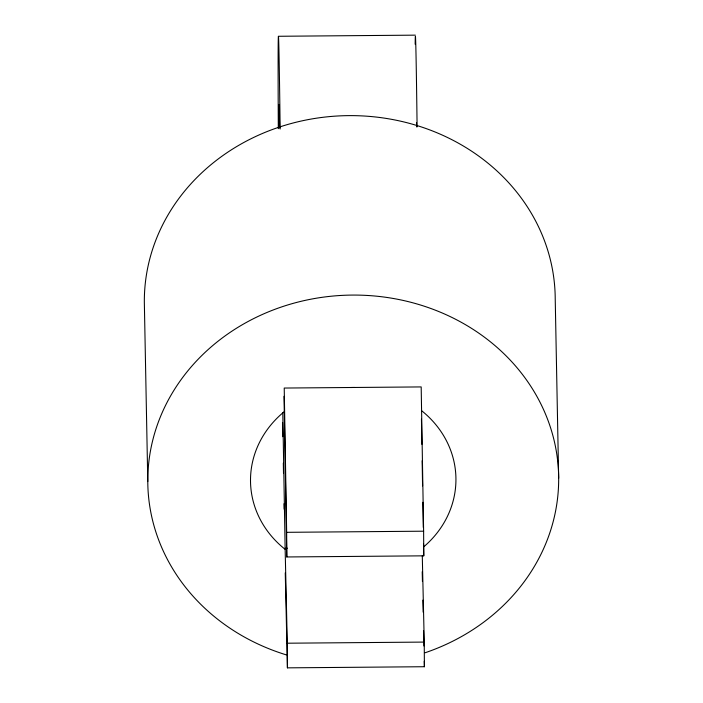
<?xml version="1.0" encoding="UTF-8"?>
<svg xmlns="http://www.w3.org/2000/svg" width="703" height="703" viewBox="0 0 703 703"><rect width="100%" height="100%" fill="white"/><g stroke="black" fill="none" stroke-linecap="round" stroke-linejoin="round"><path stroke-width="1.05" d="M278.388 36.275L415.35 35.15M423.619 531.196L421.185 386.922L284.223 388.047L286.657 532.32L423.619 531.196L423.76 555.836L286.798 556.961L284.003 396.316M282.782 412.731L285.128 548.217L287.316 548.199M285.128 548.217L287.281 643.21L424.243 642.085L424.384 666.725L287.422 667.85L285.26 572.857M422.283 555.827L424.243 642.085M422.222 571.732L422.441 581.566M422.863 600.125L423.136 612.137M423.558 630.696L423.909 645.978M424.261 661.268L424.384 666.725M558.665 478.207L555.221 298.757A205.452 184.81 -1.1 0 0 348.741 115.626A205.452 184.81 -1.1 0 0 144.335 302.132L147.779 481.581M421.449 419.216L421.879 444.358M422.151 460.746L422.573 485.887M422.855 502.285L423.276 527.417M423.558 543.814L423.76 555.836M282.615 422.441L282.87 436.712M283.327 463.066L283.502 472.943M284.047 503.691L284.144 509.174M286.657 532.32L286.798 556.961M287.281 643.21L287.422 667.85M416.519 122.524A136.962 0.729 89.5 0 1 416.589 126.83M415.165 44.254A205.452 1.098 89.5 0 1 417.099 126.883M278.309 128.658A205.452 1.098 89.5 0 1 280.146 129.027M278.81 127.779A136.962 0.729 89.5 0 1 279.627 127.955M286.402 654.906A205.452 184.81 -1.1 0 1 186.655 372.318A205.452 184.81 -1.1 0 1 516.591 367.221A205.452 184.81 -1.1 0 1 425.104 652.762M421.422 410.543A102.726 92.409 -1.1 0 1 423.839 546.741M285.023 549.245A102.726 92.409 -1.1 0 1 284.249 411.668M350.569 387.52A102.726 92.409 -1.1 0 1 354.839 387.485"/></g></svg>
